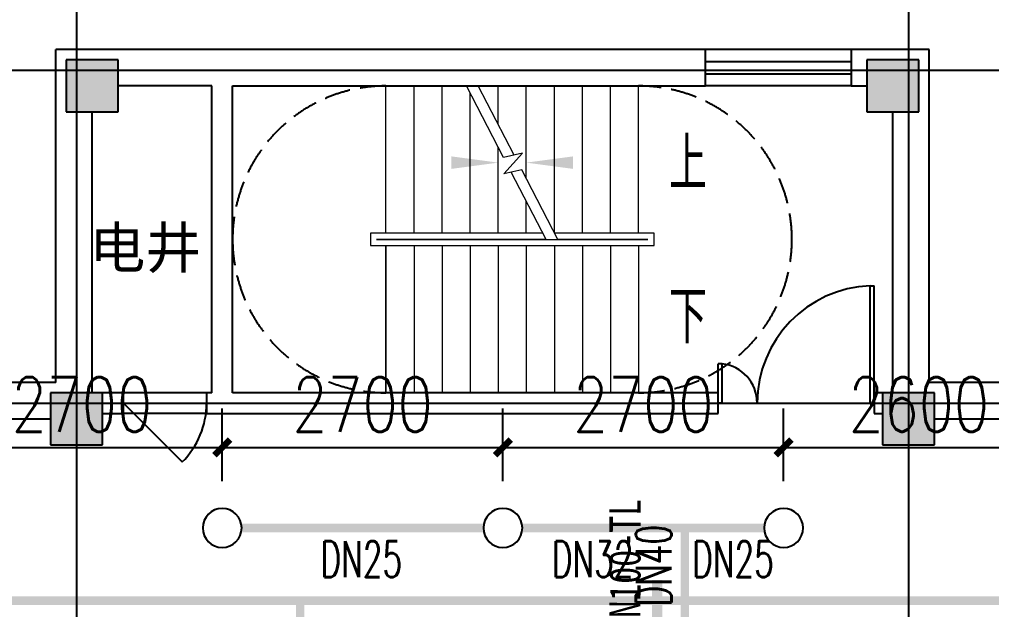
# Model space of a CAD drawing. Extents: x 0 to 2838408, y -923048 to 203859.
# Drawn here: x 2688713 to 2698063, y -678526 to -672852 of the extents above; entities that cross this region are included whole.
import ezdxf
from ezdxf.enums import TextEntityAlignment as Align

# ---------------------------------------------------------------- set-up
doc = ezdxf.new("R2010")
doc.units = 0
doc.header["$LTSCALE"] = 1000
doc.linetypes.add('DASH', pattern=[0.35, 0.25, -0.1])
doc.layers.add('A-FLOR-STRS', color=8, linetype='Continuous', lineweight=0)
for name, color, linetype in [('CLAYER', 7, 'Continuous'), ('COLUMN', 9, 'Continuous'), ('DIM_SYMB', 3, 'Continuous'), ('DIM_喷淋', 3, 'Continuous'), ('DOOR_FIRE', 4, 'Continuous'), ('DOTE', 8, 'Continuous'), ('EQUIP_喷头', 7, 'Continuous'), ('PIPE-喷淋', 6, 'Continuous'), ('PUB_HATCH', 8, 'Continuous'), ('PUB_TEXT', 7, 'Continuous'), ('STAIR', 2, 'Continuous'), ('TEXT_喷淋', 7, 'Continuous'), ('WALL', 9, 'Continuous'), ('WINDOW', 4, 'Continuous'), ('XREF', 8, 'Continuous'), ('抗震支吊架', 2, 'Continuous')]:
    doc.layers.add(name, color=color, linetype=linetype)
doc.styles.add('_TCH_DIM', font='SIMPLEX', dxfattribs={"bigfont": 'GBCBIG'})
doc.styles.add('_TCH_DIM_T3', font='SIMPLEX', dxfattribs={"width": 0.75, "bigfont": 'HZTXT'})
doc.styles.add('_TWT_PIPEDN', font='SIMPLEX', dxfattribs={"width": 0.8, "height": 2.3, "bigfont": 'HZTXT'})
doc.styles.add('kzcad', font='', dxfattribs={"width": 0.8})
doc.styles.add('黑体', font='')
doc.styles.get('kzcad').set_extended_font_data('SimSun')
doc.styles.get('黑体').set_extended_font_data('SimHei')
doc.dimstyles.new('_TWT_ARCH&&150', dxfattribs={"dimtxt": 525, "dimasz": 150, "dimexe": 375, "dimexo": 450, "dimgap": 150, "dimtad": 1, "dimdec": 0, "dimzin": 0, "dimdsep": 46, "dimtxsty": '_TCH_DIM_T3', "dimblk": 'ARCHTICK', "dimcen": 0.09, "dimclrt": 7, "dimazin": 2, "dimtfac": 1, "dimtdec": 0, "dimtix": 1, "dimtmove": 2, "dimatfit": 3, "dimfxl": 1, "dimtolj": 1, "dimtzin": 0, "dimarcsym": 0})

# ---------------------------------------------------------------- blocks, each defined once
blk = doc.blocks.new('$DorLib2D$00000114')
at = {"color": 0}
blk.add_line((0.5, 0), (-0.207, 0.707), dxfattribs=at)
blk.add_arc((0.5, 0), 1, 135, 180, dxfattribs=at)
blk = doc.blocks.new('$DorLib2D$00000225')
at = {"color": 0}
for p, q in [((0.475, -0.0014), (0.475, 0.7521)), ((0.475, 0.7521), (0.5, 0.7521)), ((0.5, -0.0014), (0.5, 0.7521)), ((-0.5, 0), (-0.5, 0.252)), ((-0.475, 0.252), (-0.5, 0.252)), ((-0.475, 0), (-0.475, 0.252)), ((-0.475, 0), (-0.5, 0)), ((0.475, -0.0014), (0.5, -0.0014))]:
    blk.add_line(p, q, dxfattribs=at)
for centre, radius, start, end in [((0.5046, -0.0019), 0.7546, 92.24927, 179.72377), ((-0.5008, 0.0026), 0.2508, 359.78987, 84.09744)]:
    blk.add_arc(centre, radius, start, end, dxfattribs=at)
blk = doc.blocks.new('$WINLIB2D$00000001')
at = {"color": 0}
for points in [[(-0.5, 0.5), (-0.5, -0.5)], [(-0.5, 0.5), (0.5, 0.5)], [(0.5, -0.5), (0.5, 0.5)], [(0.5, 0.1667), (-0.5, 0.1667)], [(0.5, -0.1667), (-0.5, -0.1667)], [(-0.5, -0.5), (0.5, -0.5)]]:
    blk.add_lwpolyline(points, dxfattribs=at)
blk = doc.blocks.new('4F1')
at = {"layer": 'PUB_HATCH'}
for points in [[(2353616.7, -673241.3), (2353116.7, -673241.3), (2353116.7, -673741.3), (2353616.7, -673741.3)], [(2361316.7, -673241.3), (2360816.7, -673241.3), (2360816.7, -673741.3), (2361316.7, -673741.3)], [(2353466.7, -676441.3), (2352966.7, -676441.3), (2352966.7, -676941.3), (2353466.7, -676941.3)], [(2361466.7, -676441.3), (2360966.7, -676441.3), (2360966.7, -676941.3), (2361466.7, -676941.3)]]:
    blk.add_hatch(color=256, dxfattribs=at).paths.add_polyline_path(points)
at = {"layer": 'A-FLOR-STRS'}
for p, q in [((2356191.7, -673491.3), (2354716.7, -673491.3)), ((2354716.7, -673491.3), (2354716.7, -676441.3)), ((2356967.2, -673491.3), (2356191.7, -673491.3)), ((2356191.7, -674906.3), (2356191.7, -673491.3)), ((2356191.7, -674906.3), (2356191.7, -673491.3)), ((2356461.7, -674906.3), (2356461.7, -673491.3)), ((2356731.7, -674906.3), (2356731.7, -673491.3)), ((2357324, -674178), (2356967.2, -673491.3)), ((2357001.7, -674906.3), (2357001.7, -673557.8)), ((2358621.7, -673491.3), (2357079.9, -673491.3)), ((2357425.1, -674155.6), (2357079.9, -673491.3)), ((2357271.7, -673860.5), (2357271.7, -673491.3)), ((2357541.7, -674380.2), (2357541.7, -673491.3)), ((2357811.7, -674899.8), (2357811.7, -673491.3)), ((2358081.7, -674906.3), (2358081.7, -673491.3)), ((2358351.7, -674906.3), (2358351.7, -673491.3)), ((2358621.7, -674906.3), (2358621.7, -673491.3)), ((2357271.7, -674906.3), (2357271.7, -674077.4)), ((2357506.3, -674137.7), (2357324, -674178)), ((2357324.5, -674335.8), (2357506.3, -674137.7)), ((2357498.7, -674297.3), (2357324.5, -674335.8)), ((2357733.6, -674966.3), (2357397.6, -674319.7)), ((2357846.3, -674966.3), (2357498.7, -674297.3)), ((2357541.7, -674906.3), (2357541.7, -674597)), ((2357702.4, -674906.3), (2356041.7, -674906.3)), ((2356041.7, -674906.3), (2356041.7, -675026.3)), ((2357733.6, -674966.3), (2356101.7, -674966.3)), ((2356101.7, -674966.3), (2356101.7, -674966.3)), ((2356101.7, -674966.3), (2357733.6, -674966.3)), ((2357733.6, -674966.3), (2356191.7, -674966.3)), ((2356191.7, -674966.3), (2358621.7, -674966.3)), ((2358771.7, -674906.3), (2357815.1, -674906.3)), ((2358621.7, -674966.3), (2357846.3, -674966.3)), ((2358711.7, -674966.3), (2357846.3, -674966.3)), ((2357846.3, -674966.3), (2358711.7, -674966.3)), ((2358621.7, -674966.3), (2358621.7, -674966.3)), ((2358711.7, -674966.3), (2358711.7, -674966.3)), ((2358771.7, -675026.3), (2358771.7, -674906.3)), ((2356041.7, -675026.3), (2358771.7, -675026.3)), ((2356191.7, -675026.3), (2356191.7, -676441.3)), ((2356191.7, -676441.3), (2356191.7, -675026.3)), ((2356461.7, -675026.3), (2356461.7, -676441.3)), ((2356731.7, -675026.3), (2356731.7, -676441.3)), ((2357001.7, -675026.3), (2357001.7, -676441.3)), ((2357271.7, -675026.3), (2357271.7, -676441.3)), ((2357541.7, -675026.3), (2357541.7, -676441.3)), ((2357811.7, -675026.3), (2357811.7, -676441.3)), ((2358081.7, -675026.3), (2358081.7, -676441.3)), ((2358351.7, -675026.3), (2358351.7, -676441.3)), ((2358621.7, -675026.3), (2358621.7, -676441.3)), ((2354716.7, -676441.3), (2356191.7, -676441.3)), ((2356191.7, -676441.3), (2358621.7, -676441.3))]:
    blk.add_line(p, q, dxfattribs=at)
at = {"layer": 'COLUMN'}
for p, q in [((2353616.7, -673241.3), (2353116.7, -673241.3)), ((2353116.7, -673241.3), (2353116.7, -673741.3)), ((2353616.7, -673741.3), (2353616.7, -673241.3)), ((2361316.7, -673241.3), (2360816.7, -673241.3)), ((2360816.7, -673241.3), (2360816.7, -673741.3)), ((2361316.7, -673741.3), (2361316.7, -673241.3)), ((2353116.7, -673741.3), (2353616.7, -673741.3)), ((2360816.7, -673741.3), (2361316.7, -673741.3)), ((2353466.7, -676441.3), (2352966.7, -676441.3)), ((2352966.7, -676441.3), (2352966.7, -676941.3)), ((2353466.7, -676941.3), (2353466.7, -676441.3)), ((2361466.7, -676441.3), (2360966.7, -676441.3)), ((2360966.7, -676441.3), (2360966.7, -676941.3)), ((2361466.7, -676941.3), (2361466.7, -676441.3)), ((2352966.7, -676941.3), (2353466.7, -676941.3)), ((2360966.7, -676941.3), (2361466.7, -676941.3))]:
    blk.add_line(p, q, dxfattribs=at)
at = {"layer": 'DIM_SYMB'}
for points in [[(2358756.7, -675703.8, 0, 0, 0), (2355454.2, -675703.8, 0, 0, 0), (2355454.2, -674228.8, 0, 0, 0), (2357271.7, -674228.8, 0, 120, 0), (2356821.7, -674228.8, 0, 0, 0)], [(2358756.7, -674228.8, 0, 0, 0), (2357541.7, -674228.8, 0, 120, 0), (2357991.7, -674228.8, 0, 0, 0)]]:
    blk.add_lwpolyline(points, format="xyseb", dxfattribs=at)
at = {"layer": 'DOOR_FIRE'}
for p, q in [((2354466.7, -676441.3, 100), (2353666.7, -676441.3, 100)), ((2354466.7, -676641.3, 100), (2353666.7, -676641.3, 100))]:
    blk.add_line(p, q, dxfattribs=at)
at = {"layer": 'DOTE'}
for p, q in [((2353216.7, -606941.3), (2353216.7, -690141.3)), ((2361216.7, -606941.3), (2361216.7, -690141.3)), ((2343216.7, -673341.3), (2364264.3, -673341.3)), ((2343216.7, -676541.3), (2453916.7, -676541.3))]:
    blk.add_line(p, q, dxfattribs=at)
at = {"layer": 'STAIR', "color": 9, "linetype": 'DASH'}
for p, q in [((2354716.7, -674966.3), (2354716.7, -674966.3)), ((2360096.7, -674966.3), (2360096.7, -674966.3))]:
    blk.add_line(p, q, dxfattribs=at)
for points in [[(2356191.7, -673491.3, 0.414214), (2354716.7, -674966.3)], [(2358621.7, -673491.3, -0.414214), (2360096.7, -674966.3)], [(2356191.7, -676441.3, -0.414214), (2354716.7, -674966.3)], [(2358621.7, -676441.3, 0.414214), (2360096.7, -674966.3)]]:
    blk.add_lwpolyline(points, format="xyb", dxfattribs=at)
at = {"layer": 'WALL'}
for p, q in [((2354616.7, -673141.3), (2353016.7, -673141.3)), ((2353016.7, -676341.3), (2353016.7, -673141.3)), ((2359266.7, -673141.3), (2354616.7, -673141.3)), ((2359266.7, -673491.3), (2359266.7, -673141.3)), ((2361416.7, -673141.3), (2360666.7, -673141.3)), ((2360666.7, -673141.3), (2360666.7, -673491.3)), ((2361416.7, -676341.3), (2361416.7, -673141.3)), ((2354516.7, -673491.3), (2353616.7, -673491.3)), ((2354516.7, -676441.3), (2354516.7, -673491.3)), ((2354716.7, -676441.3), (2354716.7, -673491.3)), ((2354716.7, -673491.3), (2359266.7, -673491.3)), ((2360666.7, -673491.3), (2360816.7, -673491.3)), ((2353366.7, -676441.3), (2353366.7, -673741.3)), ((2361066.7, -676441.3), (2361066.7, -673741.3)), ((2353016.7, -676341.3), (2352066.7, -676341.3)), ((2362366.7, -676341.3), (2361416.7, -676341.3)), ((2353666.7, -676441.3), (2353466.7, -676441.3)), ((2353666.7, -676641.3), (2353666.7, -676441.3)), ((2354516.7, -676441.3), (2354466.7, -676441.3)), ((2354466.7, -676441.3), (2354466.7, -676641.3)), ((2359386.7, -676441.3), (2354716.7, -676441.3)), ((2359386.7, -676641.3), (2359386.7, -676441.3)), ((2360966.7, -676441.3), (2360886.7, -676441.3)), ((2360886.7, -676441.3), (2360886.7, -676641.3)), ((2353466.7, -676641.3), (2353666.7, -676641.3)), ((2354466.7, -676641.3), (2354616.7, -676641.3)), ((2354616.7, -676641.3), (2359386.7, -676641.3)), ((2360886.7, -676641.3), (2360966.7, -676641.3)), ((2352066.7, -676691.3), (2352966.7, -676691.3)), ((2361466.7, -676691.3), (2362366.7, -676691.3))]:
    blk.add_line(p, q, dxfattribs=at)
at = {"layer": 'DOOR_FIRE', "zscale": 200, "rotation": 180}
for name, p, xscale, yscale in [('$DorLib2D$00000225', (2360136.7, -676541.3), -1500, -1500), ('$DorLib2D$00000114', (2354066.7, -676541.3), 800, 800)]:
    blk.add_blockref(name, p, dxfattribs=dict(at, xscale=xscale, yscale=yscale))
at = {"layer": 'WINDOW', "xscale": 1400, "yscale": -350, "zscale": 1400, "rotation": 180}
blk.add_blockref('$WINLIB2D$00000001', (2359966.7, -673316.3), dxfattribs=at)
at = {"layer": 'CLAYER', "style": '黑体'}
blk.add_text('电井', height=394.3, dxfattribs=at).set_placement((2353339.4, -675242.4))
at = {"layer": 'PUB_TEXT', "color": 7, "style": '_TCH_DIM'}
for s, p in [('上', (2358914.2, -674491.3)), ('下', (2358914.2, -675966.3))]:
    blk.add_text(s, height=506.4, dxfattribs=at).set_placement(p)
blk = doc.blocks.new('_ArchTick')
at = {"color": 0, "linetype": 'ByBlock', "const_width": 0.4}
blk.add_lwpolyline([(-0.5, -0.5), (0.5, 0.5)], dxfattribs=at)
blk = doc.blocks.new('*D3188')
at = {"layer": 'Defpoints', "color": 0, "linetype": 'ByBlock', "transparency": 16777216}
for p in [(2698662.5, -676966.9), (2696062.5, -677741.3), (2698662.5, -677741.3)]:
    blk.add_point(p, dxfattribs=at)
at = {"layer": 'DIM_喷淋', "color": 0, "linetype": 'ByBlock', "lineweight": -2, "transparency": 16777216}
for p, q in [((2696062.5, -677291.3), (2696062.5, -676591.9)), ((2698662.5, -677291.3), (2698662.5, -676591.9)), ((2696062.5, -676966.9), (2698662.5, -676966.9))]:
    blk.add_line(p, q, dxfattribs=at)
at = {"layer": 'DIM_喷淋', "color": 0, "linetype": 'ByBlock', "lineweight": -2, "transparency": 16777216, "xscale": 150, "yscale": 150, "zscale": 150, "rotation": 180}
blk.add_blockref('_ArchTick', (2696062.5, -676966.9), dxfattribs=at)
at = {"layer": 'DIM_喷淋', "color": 0, "linetype": 'ByBlock', "lineweight": -2, "transparency": 16777216, "xscale": 150, "yscale": 150, "zscale": 150}
blk.add_blockref('_ArchTick', (2698662.5, -676966.9), dxfattribs=at)
at = {"layer": 'DIM_喷淋', "color": 7, "linetype": 'ByBlock', "transparency": 16777216, "insert": (2697362.5, -676554.4), "char_height": 525, "attachment_point": 5, "style": '_TCH_DIM_T3'}
blk.add_mtext('\\A1;2600', dxfattribs=at)
blk = doc.blocks.new('*D3189')
at = {"layer": 'Defpoints', "color": 0, "linetype": 'ByBlock', "transparency": 16777216}
for p in [(2696062.5, -676966.9), (2693362.5, -677741.3), (2696062.5, -677741.3)]:
    blk.add_point(p, dxfattribs=at)
at = {"layer": 'DIM_喷淋', "color": 0, "linetype": 'ByBlock', "lineweight": -2, "transparency": 16777216}
for p, q in [((2693362.5, -677291.3), (2693362.5, -676591.9)), ((2696062.5, -677291.3), (2696062.5, -676591.9)), ((2693362.5, -676966.9), (2696062.5, -676966.9))]:
    blk.add_line(p, q, dxfattribs=at)
at = {"layer": 'DIM_喷淋', "color": 0, "linetype": 'ByBlock', "lineweight": -2, "transparency": 16777216, "xscale": 150, "yscale": 150, "zscale": 150, "rotation": 180}
blk.add_blockref('_ArchTick', (2693362.5, -676966.9), dxfattribs=at)
at = {"layer": 'DIM_喷淋', "color": 0, "linetype": 'ByBlock', "lineweight": -2, "transparency": 16777216, "xscale": 150, "yscale": 150, "zscale": 150}
blk.add_blockref('_ArchTick', (2696062.5, -676966.9), dxfattribs=at)
at = {"layer": 'DIM_喷淋', "color": 7, "linetype": 'ByBlock', "transparency": 16777216, "insert": (2694712.5, -676554.4), "char_height": 525, "attachment_point": 5, "style": '_TCH_DIM_T3'}
blk.add_mtext('\\A1;2700', dxfattribs=at)
blk = doc.blocks.new('*D3190')
at = {"layer": 'Defpoints', "color": 0, "linetype": 'ByBlock', "transparency": 16777216}
for p in [(2693362.5, -676966.9), (2690662.5, -677741.3), (2693362.5, -677741.3)]:
    blk.add_point(p, dxfattribs=at)
at = {"layer": 'DIM_喷淋', "color": 0, "linetype": 'ByBlock', "lineweight": -2, "transparency": 16777216}
for p, q in [((2690662.5, -677291.3), (2690662.5, -676591.9)), ((2693362.5, -677291.3), (2693362.5, -676591.9)), ((2690662.5, -676966.9), (2693362.5, -676966.9))]:
    blk.add_line(p, q, dxfattribs=at)
at = {"layer": 'DIM_喷淋', "color": 0, "linetype": 'ByBlock', "lineweight": -2, "transparency": 16777216, "xscale": 150, "yscale": 150, "zscale": 150, "rotation": 180}
blk.add_blockref('_ArchTick', (2690662.5, -676966.9), dxfattribs=at)
at = {"layer": 'DIM_喷淋', "color": 0, "linetype": 'ByBlock', "lineweight": -2, "transparency": 16777216, "xscale": 150, "yscale": 150, "zscale": 150}
blk.add_blockref('_ArchTick', (2693362.5, -676966.9), dxfattribs=at)
at = {"layer": 'DIM_喷淋', "color": 7, "linetype": 'ByBlock', "transparency": 16777216, "insert": (2692012.5, -676554.4), "char_height": 525, "attachment_point": 5, "style": '_TCH_DIM_T3'}
blk.add_mtext('\\A1;2700', dxfattribs=at)
blk = doc.blocks.new('*D3191')
at = {"layer": 'Defpoints', "color": 0, "linetype": 'ByBlock', "transparency": 16777216}
for p in [(2690662.5, -676966.9), (2687962.5, -677741.3), (2690662.5, -677741.3)]:
    blk.add_point(p, dxfattribs=at)
at = {"layer": 'DIM_喷淋', "color": 0, "linetype": 'ByBlock', "lineweight": -2, "transparency": 16777216}
for p, q in [((2687962.5, -677291.3), (2687962.5, -676591.9)), ((2690662.5, -677291.3), (2690662.5, -676591.9)), ((2687962.5, -676966.9), (2690662.5, -676966.9))]:
    blk.add_line(p, q, dxfattribs=at)
at = {"layer": 'DIM_喷淋', "color": 0, "linetype": 'ByBlock', "lineweight": -2, "transparency": 16777216, "xscale": 150, "yscale": 150, "zscale": 150, "rotation": 180}
blk.add_blockref('_ArchTick', (2687962.5, -676966.9), dxfattribs=at)
at = {"layer": 'DIM_喷淋', "color": 0, "linetype": 'ByBlock', "lineweight": -2, "transparency": 16777216, "xscale": 150, "yscale": 150, "zscale": 150}
blk.add_blockref('_ArchTick', (2690662.5, -676966.9), dxfattribs=at)
at = {"layer": 'DIM_喷淋', "color": 7, "linetype": 'ByBlock', "transparency": 16777216, "insert": (2689312.5, -676554.4), "char_height": 525, "attachment_point": 5, "style": '_TCH_DIM_T3'}
blk.add_mtext('\\A1;2700', dxfattribs=at)
blk = doc.blocks.new('$TwtSys$00000125')
blk.add_circle((0, 0, 0), 1)

msp = doc.modelspace()

# ---------------------------------------------------------------- linework, layer by layer
at = {"layer": 'PIPE-喷淋', "linetype": 'ByBlock', "ltscale": 1.5, "const_width": 82.5}
for points in [[(2690850, -677741.3), (2693175, -677741.3)], [(2693550, -677741.3), (2695112.5, -677741.3)], [(2695112.5, -677741.3), (2695875, -677741.3)], [(2695112.5, -678441.3), (2695112.5, -677741.3)], [(2687112.5, -678441.3), (2691412.5, -678441.3)], [(2691412.5, -680241.3), (2691412.5, -678441.3)], [(2691412.5, -678441.3), (2695112.5, -678441.3)], [(2695112.5, -678441.3), (2699412.5, -678441.3)], [(2695112.5, -680241.3), (2695112.5, -678441.3)]]:
    msp.add_lwpolyline(points, dxfattribs=at)
at = {"layer": '抗震支吊架', "color": 4, "const_width": 100}
msp.add_lwpolyline([(2694845.9, -678641.3), (2694845.9, -678241.3)], dxfattribs=at)

# ---------------------------------------------------------------- block references
at = {"layer": 'EQUIP_喷头', "linetype": 'ByBlock', "xscale": 187.5, "yscale": -187.5, "zscale": 187.5}
for p in [(2690662.5, -677741.3), (2693362.5, -677741.3), (2696062.5, -677741.3)]:
    msp.add_blockref('$TwtSys$00000125', p, dxfattribs=at)
at = {"layer": 'XREF'}
msp.add_blockref('4F1', (336045.8, 0), dxfattribs=at)

# ---------------------------------------------------------------- texts
at = {"layer": 'TEXT_喷淋', "color": 251, "linetype": 'ByBlock', "style": '_TWT_PIPEDN', "width": 0.64}
for s, rotation, p in [('DN40', 90, (2694985, -678496.1)), ('DN25', 359.99999, (2691607.7, -678213.8)), ('DN32', 359.99999, (2693832.7, -678213.8)), ('DN25', 359.99999, (2695182.7, -678213.8))]:
    msp.add_text(s, height=345, rotation=rotation, dxfattribs=at).set_placement(p)
at = {"layer": '抗震支吊架', "color": 4, "style": 'kzcad', "width": 0.8}
msp.add_text('KZS-DN100-TL', height=300, rotation=89.88539, dxfattribs=at).set_placement((2694685.9, -678441.3), align=Align.CENTER)

# ---------------------------------------------------------------- dimensions: what is measured, and where the dimension line sits
at = {"layer": 'DIM_喷淋', "linetype": 'ByBlock'}
for p1, p2, picture, middle in [((2687962.5, -677741.3), (2690662.5, -677741.3), '*D3191', (2689312.5, -676554.4)), ((2690662.5, -677741.3), (2693362.5, -677741.3), '*D3190', (2692012.5, -676554.4)), ((2693362.5, -677741.3), (2696062.5, -677741.3), '*D3189', (2694712.5, -676554.4)), ((2696062.5, -677741.3), (2698662.5, -677741.3), '*D3188', (2697362.5, -676554.4))]:
    dim = msp.add_aligned_dim(p1=p1, p2=p2, distance=774.4, dimstyle='_TWT_ARCH&&150', dxfattribs=at)
    dim.commit()
    dim.dimension.update_dxf_attribs({"geometry": picture, "text_midpoint": middle})

doc.saveas('drawing.dxf')
